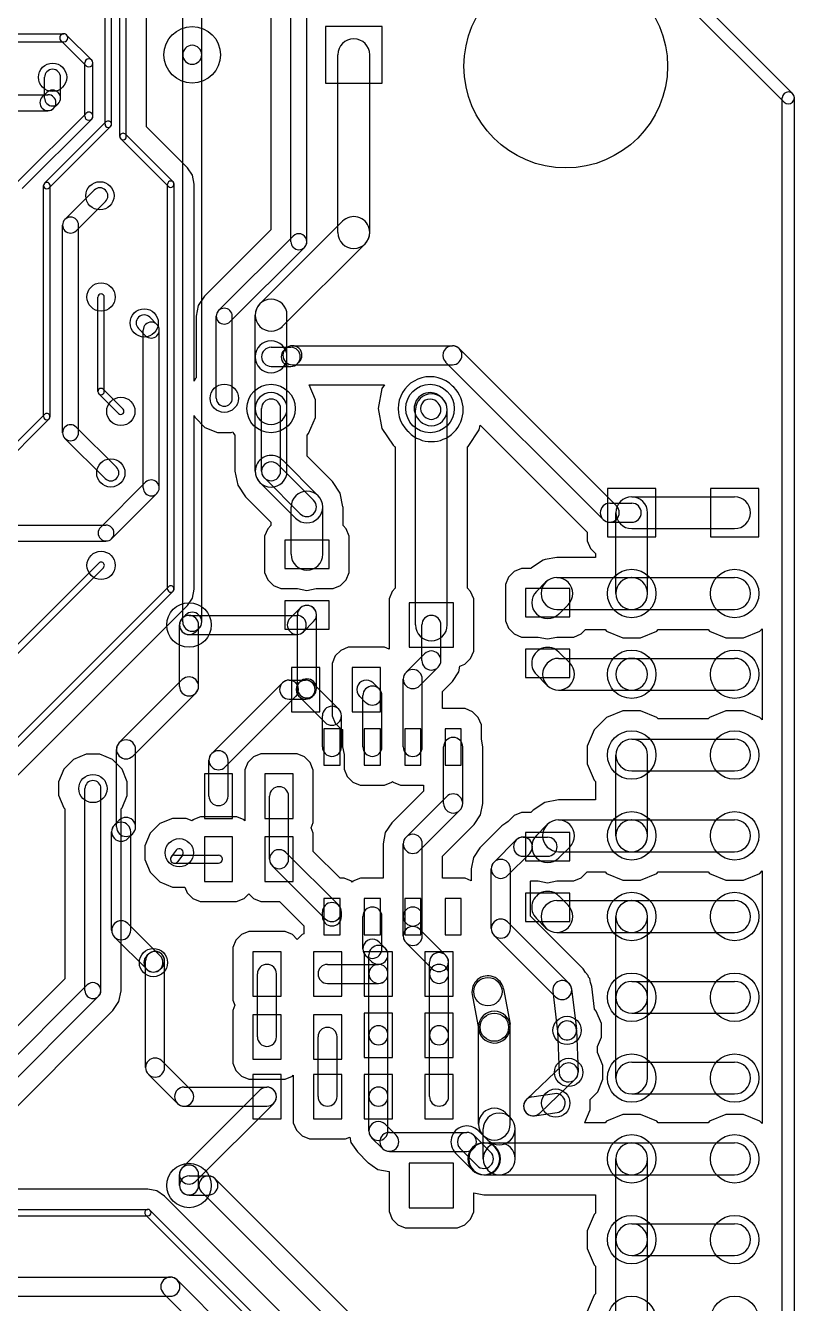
# Model space of a CAD drawing. Extents: x 34571 to 78815, y 19603 to 63847.
# Drawn here: x 69296 to 78815, y 37430 to 53252 of the extents above; entities that cross this region are included whole.
import ezdxf

# ---------------------------------------------------------------- set-up
doc = ezdxf.new("R2010")
doc.units = 0
doc.layers.add('BLACK', color=1, linetype='CONTINUOUS')

msp = doc.modelspace()

# ---------------------------------------------------------------- linework, layer by layer
at = {"layer": 'BLACK'}
for p, q in [((72581, 50576), (72581, 59402)), ((72779, 50576), (72779, 59402)), ((70464, 51878), (70464, 56724)), ((70544, 51878), (70544, 56724)), ((72331, 56746), (72331, 50721)), ((72331, 56746), (72331, 50721)), ((70794, 51998), (70794, 56537)), ((70794, 51998), (70794, 56537)), ((71242, 52891), (71242, 56395)), ((71478, 52891), (71478, 56395)), ((70280, 52030), (70280, 55990)), ((70360, 52030), (70360, 55990)), ((75644, 55558), (78792, 52410)), ((75538, 55452), (78686, 52304)), ((73710, 53240), (73010, 53240)), ((73010, 53240), (73010, 52540)), ((73710, 52540), (73710, 53240)), ((69040, 53150), (69770, 53150)), ((69040, 53050), (69770, 53050)), ((70045, 52755), (69735, 53065)), ((70115, 52825), (69805, 53135)), ((71242, 45870), (71242, 52890)), ((71478, 45870), (71478, 52890)), ((73163, 50690), (73163, 52890)), ((73557, 50690), (73557, 52890)), ((70030, 52130), (70030, 52790)), ((70130, 52130), (70130, 52790)), ((69532, 52355), (69532, 52611)), ((69730, 52355), (69730, 52611)), ((73010, 52540), (73710, 52540)), ((68210, 52396), (69574, 52396)), ((69560, 52424), (69504, 52368)), ((69700, 52284), (69644, 52228)), ((78665, 31096), (78665, 52356)), ((78815, 31096), (78815, 52356)), ((68210, 52198), (69574, 52198)), ((69185, 51305), (70045, 52165)), ((69255, 51235), (70115, 52095)), ((69532, 51299), (70291, 52058)), ((69589, 51242), (70348, 52001)), ((71122, 51316), (70532, 51906)), ((71299, 51493), (70794, 51998)), ((71299, 51493), (70794, 51998)), ((71066, 51260), (70476, 51850)), ((71300, 51492), (71299, 51493)), ((71300, 51492), (71299, 51493)), ((71362, 51399), (71300, 51492)), ((71362, 51399), (71300, 51492)), ((69520, 48410), (69520, 51270)), ((69600, 48410), (69600, 51270)), ((71055, 46275), (71055, 51287)), ((71135, 46275), (71135, 51287)), ((71363, 51398), (71362, 51399)), ((71363, 51398), (71362, 51399)), ((71384, 51288), (71363, 51398)), ((71384, 51288), (71363, 51398)), ((71385, 51287), (71384, 51288)), ((71385, 51287), (71384, 51288)), ((71385, 48850), (71385, 51287)), ((71385, 48850), (71385, 51287)), ((70146, 51214), (69784, 50852)), ((70286, 51074), (69924, 50712)), ((72197, 49805), (73221, 50829)), ((69755, 48211), (69755, 50781)), ((69953, 48211), (69953, 50781)), ((72331, 50721), (71510, 49900)), ((72331, 50721), (71510, 49900)), ((71687, 49724), (72609, 50646)), ((71827, 49584), (72749, 50506)), ((72475, 49527), (73499, 50551)), ((70191, 48721), (70191, 49891)), ((70271, 48721), (70271, 49891)), ((71510, 49900), (71435, 49787)), ((71510, 49900), (71435, 49787)), ((71435, 49787), (71408, 49653)), ((71435, 49787), (71408, 49653)), ((70835, 49640), (70923, 49552)), ((71408, 49653), (71408, 48889)), ((71408, 49653), (71408, 48889)), ((71658, 48637), (71658, 49653)), ((71856, 48637), (71856, 49653)), ((72139, 49150), (72139, 49666)), ((72533, 49150), (72533, 49666)), ((70695, 49500), (70783, 49412)), ((70754, 47528), (70754, 49482)), ((70952, 47528), (70952, 49482)), ((72336, 49268), (72580, 49268)), ((72516, 49253), (72497, 49234)), ((72600, 49288), (74580, 49288)), ((76613, 47304), (74664, 49253)), ((72139, 48510), (72139, 49150)), ((72533, 48510), (72533, 49150)), ((72600, 49052), (74580, 49052)), ((72683, 49086), (72664, 49067)), ((76446, 47137), (74497, 49086)), ((72336, 49032), (72580, 49032)), ((70259, 48749), (70504, 48504)), ((71397, 48878), (71385, 48850)), ((71397, 48878), (71385, 48850)), ((71408, 48889), (71397, 48878)), ((71408, 48889), (71397, 48878)), ((72885, 48619), (72808, 48802)), ((72808, 48802), (73739, 48802)), ((72885, 48619), (72808, 48802)), ((72808, 48802), (73739, 48802)), ((73709, 48757), (73661, 48510)), ((73709, 48757), (73661, 48510)), ((73739, 48802), (73709, 48757)), ((73739, 48802), (73709, 48757)), ((74598, 48773), (74583, 48788)), ((70202, 48692), (70447, 48447)), ((72885, 48401), (72885, 48619)), ((72885, 48401), (72885, 48619)), ((74403, 48578), (74388, 48593)), ((74459, 48634), (74444, 48649)), ((68412, 47319), (69531, 48438)), ((71385, 46275), (71385, 48424)), ((71385, 48424), (71396, 48397)), ((71385, 46275), (71385, 48424)), ((71385, 48424), (71396, 48397)), ((72139, 47734), (72139, 48510)), ((72218, 47734), (72218, 48510)), ((72454, 47734), (72454, 48510)), ((72533, 47734), (72533, 48510)), ((73661, 48510), (73709, 48263)), ((73661, 48510), (73709, 48263)), ((74123, 45830), (74123, 48494)), ((74236, 48411), (74221, 48426)), ((74517, 45830), (74517, 48494)), ((68469, 47262), (69588, 48381)), ((69924, 48281), (70422, 47783)), ((71396, 48397), (71516, 48277)), ((71396, 48397), (71516, 48277)), ((71516, 48277), (71672, 48212)), ((71516, 48277), (71672, 48212)), ((72801, 48199), (72885, 48401)), ((72801, 48199), (72885, 48401)), ((73709, 48263), (73849, 48055)), ((73709, 48263), (73849, 48055)), ((74180, 48355), (74165, 48370)), ((74914, 48248), (74925, 48305)), ((74914, 48248), (74925, 48305)), ((74925, 48305), (76251, 46979)), ((74925, 48305), (76251, 46979)), ((69784, 48141), (70282, 47643)), ((71672, 48212), (71841, 48212)), ((71672, 48212), (71841, 48212)), ((71841, 48212), (71862, 48221)), ((71841, 48212), (71862, 48221)), ((71862, 48221), (71871, 48199)), ((71862, 48221), (71871, 48199)), ((71871, 48199), (71889, 48181)), ((71871, 48199), (71889, 48181)), ((71889, 48181), (71889, 47734)), ((71889, 48181), (71889, 47734)), ((72783, 48181), (72801, 48199)), ((72783, 48181), (72801, 48199)), ((72783, 47919), (72783, 48181)), ((72783, 47919), (72783, 48181)), ((74041, 48216), (74026, 48231)), ((74775, 48039), (74914, 48248)), ((74775, 48039), (74914, 48248)), ((73849, 48055), (73864, 48039)), ((73849, 48055), (73864, 48039)), ((73864, 48039), (73873, 48034)), ((73864, 48039), (73873, 48034)), ((73873, 48034), (73873, 46285)), ((73873, 48034), (73873, 46285)), ((74767, 48034), (74775, 48039)), ((74767, 48034), (74775, 48039)), ((74767, 46285), (74767, 48034)), ((74767, 46285), (74767, 48034)), ((72863, 47374), (72420, 47817)), ((72919, 47430), (72476, 47873)), ((73095, 47607), (72783, 47919)), ((73095, 47607), (72783, 47919)), ((71889, 47734), (71923, 47563)), ((71889, 47734), (71923, 47563)), ((72696, 47207), (72253, 47650)), ((70782, 47597), (70224, 47039)), ((71923, 47563), (72020, 47418)), ((71923, 47563), (72020, 47418)), ((72640, 47151), (72197, 47594)), ((73096, 47606), (73095, 47607)), ((73096, 47606), (73095, 47607)), ((73192, 47462), (73096, 47606)), ((73192, 47462), (73096, 47606)), ((77100, 47520), (76500, 47520)), ((76500, 47520), (76500, 46920)), ((77100, 46920), (77100, 47520)), ((78375, 47520), (77775, 47520)), ((77775, 47520), (77775, 46920)), ((78375, 46920), (78375, 47520)), ((70922, 47457), (70364, 46899)), ((72020, 47418), (72333, 47105)), ((72020, 47418), (72333, 47105)), ((73193, 47461), (73192, 47462)), ((73193, 47461), (73192, 47462)), ((73226, 47291), (73193, 47461)), ((73226, 47291), (73193, 47461)), ((76530, 47338), (76800, 47338)), ((76800, 47417), (78074, 47417)), ((72583, 46706), (72583, 47290)), ((72977, 46706), (72977, 47290)), ((73227, 47290), (73226, 47291)), ((73227, 47290), (73226, 47291)), ((73227, 47060), (73227, 47290)), ((73227, 47060), (73227, 47290)), ((76603, 46220), (76603, 47220)), ((76997, 46220), (76997, 47220)), ((64544, 47067), (70292, 47067)), ((72294, 47021), (72256, 46930)), ((72294, 47021), (72256, 46930)), ((72333, 47060), (72294, 47021)), ((72333, 47060), (72294, 47021)), ((72333, 47105), (72333, 47060)), ((72333, 47105), (72333, 47060)), ((73266, 47021), (73227, 47060)), ((73266, 47021), (73227, 47060)), ((73304, 46929), (73266, 47021)), ((73304, 46929), (73266, 47021)), ((76530, 47102), (76800, 47102)), ((76800, 47023), (78074, 47023)), ((64544, 46869), (70292, 46869)), ((72256, 46930), (72256, 46831)), ((72256, 46930), (72256, 46831)), ((73055, 46880), (72505, 46880)), ((72505, 46880), (72505, 46530)), ((73055, 46530), (73055, 46880)), ((73304, 46579), (73304, 46929)), ((73304, 46579), (73304, 46929)), ((76251, 46979), (76251, 46871)), ((76251, 46979), (76251, 46871)), ((76251, 46871), (76289, 46779)), ((76251, 46871), (76289, 46779)), ((76500, 46920), (77100, 46920)), ((77775, 46920), (78375, 46920)), ((72256, 46831), (72256, 46481)), ((72256, 46831), (72256, 46481)), ((76289, 46779), (76353, 46715)), ((76289, 46779), (76353, 46715)), ((76353, 46715), (76353, 46667)), ((76353, 46715), (76353, 46667)), ((68222, 44615), (70203, 46596)), ((68279, 44558), (70260, 46539)), ((72505, 46530), (73055, 46530)), ((73304, 46480), (73304, 46579)), ((73304, 46480), (73304, 46579)), ((75436, 46529), (75344, 46491)), ((75436, 46529), (75344, 46491)), ((75551, 46529), (75436, 46529)), ((75551, 46529), (75436, 46529)), ((75558, 46536), (75551, 46529)), ((75558, 46536), (75551, 46529)), ((75703, 46633), (75558, 46536)), ((75703, 46633), (75558, 46536)), ((75731, 46639), (75703, 46633)), ((75731, 46639), (75703, 46633)), ((75875, 46667), (75731, 46639)), ((75875, 46667), (75731, 46639)), ((76353, 46667), (75875, 46667)), ((76353, 46667), (75875, 46667)), ((72256, 46481), (72294, 46389)), ((72256, 46481), (72294, 46389)), ((72294, 46389), (72364, 46319)), ((72294, 46389), (72364, 46319)), ((73196, 46319), (73266, 46389)), ((73196, 46319), (73266, 46389)), ((73266, 46389), (73304, 46480)), ((73266, 46389), (73304, 46480)), ((75274, 46421), (75236, 46330)), ((75274, 46421), (75236, 46330)), ((75344, 46491), (75274, 46421)), ((75344, 46491), (75274, 46421)), ((75735, 46360), (75620, 46245)), ((75875, 46417), (76799, 46417)), ((76800, 46417), (78074, 46417)), ((68406, 43643), (71066, 46303)), ((68462, 43587), (71122, 46247)), ((71363, 46164), (71385, 46275)), ((71363, 46164), (71385, 46275)), ((72364, 46319), (72455, 46281)), ((72364, 46319), (72455, 46281)), ((72455, 46281), (72554, 46281)), ((72455, 46281), (72554, 46281)), ((72554, 46281), (72664, 46281)), ((72554, 46281), (72664, 46281)), ((72664, 46281), (72780, 46258)), ((72664, 46281), (72780, 46258)), ((72780, 46258), (72895, 46281)), ((72780, 46258), (72895, 46281)), ((72895, 46281), (73104, 46281)), ((72895, 46281), (73104, 46281)), ((73104, 46281), (73196, 46319)), ((73104, 46281), (73196, 46319)), ((73834, 46246), (73796, 46155)), ((73834, 46246), (73796, 46155)), ((73873, 46285), (73834, 46246)), ((73873, 46285), (73834, 46246)), ((74806, 46246), (74767, 46285)), ((74806, 46246), (74767, 46285)), ((74844, 46154), (74806, 46246)), ((74844, 46154), (74806, 46246)), ((75236, 46330), (75236, 46231)), ((75236, 46330), (75236, 46231)), ((75236, 46231), (75236, 45881)), ((75236, 46231), (75236, 45881)), ((76035, 46280), (75485, 46280)), ((75485, 46280), (75485, 45930)), ((76035, 45930), (76035, 46280)), ((68724, 43494), (71300, 46070)), ((68724, 43494), (71300, 46070)), ((71300, 46070), (71363, 46164)), ((71300, 46070), (71363, 46164)), ((73055, 46130), (72505, 46130)), ((72505, 46130), (72505, 45780)), ((73055, 45780), (73055, 46130)), ((73796, 46155), (73796, 46056)), ((73796, 46155), (73796, 46056)), ((73796, 46056), (73796, 45531)), ((73796, 46056), (73796, 45531)), ((74045, 46105), (74045, 45555)), ((74595, 46105), (74045, 46105)), ((74595, 45555), (74595, 46105)), ((74844, 45604), (74844, 46154)), ((74844, 45604), (74844, 46154)), ((76014, 46081), (75899, 45966)), ((71276, 45953), (71237, 45914)), ((71320, 45948), (72654, 45948)), ((72571, 45914), (72696, 46039)), ((72662, 45045), (72662, 45955)), ((72898, 45045), (72898, 45955)), ((75485, 45930), (76035, 45930)), ((75875, 46023), (76799, 46023)), ((76800, 46023), (78074, 46023)), ((71202, 45070), (71202, 45830)), ((71443, 45786), (71404, 45747)), ((71438, 45070), (71438, 45830)), ((72505, 45780), (73055, 45780)), ((72738, 45747), (72863, 45872)), ((74202, 45390), (74202, 45830)), ((74438, 45390), (74438, 45830)), ((75236, 45881), (75274, 45789)), ((75236, 45881), (75274, 45789)), ((75274, 45789), (75344, 45719)), ((75274, 45789), (75344, 45719)), ((76176, 45719), (76230, 45773)), ((76176, 45719), (76230, 45773)), ((76230, 45773), (76471, 45773)), ((76230, 45773), (76471, 45773)), ((76471, 45773), (76489, 45755)), ((76471, 45773), (76489, 45755)), ((76489, 45755), (76691, 45671)), ((76489, 45755), (76691, 45671)), ((76909, 45671), (77111, 45755)), ((76909, 45671), (77111, 45755)), ((77111, 45755), (77129, 45773)), ((77111, 45755), (77129, 45773)), ((77129, 45773), (77746, 45773)), ((77129, 45773), (77746, 45773)), ((77746, 45773), (77764, 45755)), ((77746, 45773), (77764, 45755)), ((77764, 45755), (77966, 45671)), ((77764, 45755), (77966, 45671)), ((78184, 45671), (78386, 45755)), ((78184, 45671), (78386, 45755)), ((78386, 45755), (78415, 45784)), ((78386, 45755), (78415, 45784)), ((78415, 45784), (78415, 44656)), ((78415, 45784), (78415, 44656)), ((71320, 45712), (72654, 45712)), ((74844, 45505), (74844, 45604)), ((74844, 45505), (74844, 45604)), ((75344, 45719), (75435, 45681)), ((75344, 45719), (75435, 45681)), ((75435, 45681), (75534, 45681)), ((75435, 45681), (75534, 45681)), ((75534, 45681), (75644, 45681)), ((75534, 45681), (75644, 45681)), ((75644, 45681), (75760, 45658)), ((75644, 45681), (75760, 45658)), ((75760, 45658), (75875, 45681)), ((75760, 45658), (75875, 45681)), ((75875, 45681), (76084, 45681)), ((75875, 45681), (76084, 45681)), ((76084, 45681), (76176, 45719)), ((76084, 45681), (76176, 45719)), ((76691, 45671), (76909, 45671)), ((76691, 45671), (76909, 45671)), ((77966, 45671), (78184, 45671)), ((77966, 45671), (78184, 45671)), ((73129, 45446), (73091, 45355)), ((73129, 45446), (73091, 45355)), ((73199, 45516), (73129, 45446)), ((73199, 45516), (73129, 45446)), ((73291, 45554), (73199, 45516)), ((73291, 45554), (73199, 45516)), ((73641, 45554), (73291, 45554)), ((73641, 45554), (73291, 45554)), ((73740, 45554), (73641, 45554)), ((73740, 45554), (73641, 45554)), ((73796, 45531), (73740, 45554)), ((73796, 45531), (73740, 45554)), ((74236, 45473), (74007, 45244)), ((74045, 45555), (74595, 45555)), ((74736, 45344), (74806, 45414)), ((74736, 45344), (74806, 45414)), ((74806, 45414), (74844, 45505)), ((74806, 45414), (74844, 45505)), ((76035, 45530), (75485, 45530)), ((75485, 45530), (75485, 45180)), ((75895, 45417), (76799, 45417)), ((76033, 45360), (75899, 45494)), ((76035, 45180), (76035, 45530)), ((76800, 45417), (78074, 45417)), ((72940, 45305), (72590, 45305)), ((72590, 45305), (72590, 44755)), ((72940, 44755), (72940, 45305)), ((73091, 45355), (73091, 45256)), ((73091, 45355), (73091, 45256)), ((73091, 45256), (73091, 44706)), ((73091, 45256), (73091, 44706)), ((73690, 45305), (73340, 45305)), ((73340, 45305), (73340, 44755)), ((73690, 44755), (73690, 45305)), ((74403, 45306), (74174, 45077)), ((74660, 45249), (74673, 45319)), ((74660, 45249), (74673, 45319)), ((74673, 45319), (74736, 45344)), ((74673, 45319), (74736, 45344)), ((71236, 45153), (70457, 44374)), ((71602, 44239), (72476, 45113)), ((72560, 45148), (72764, 45148)), ((72696, 45129), (72681, 45114)), ((73172, 44790), (72849, 45113)), ((73673, 45039), (73598, 45114)), ((73972, 44320), (73972, 45160)), ((74208, 44320), (74208, 45160)), ((74458, 45008), (74580, 45130)), ((74458, 45008), (74580, 45130)), ((74580, 45130), (74660, 45249)), ((74580, 45130), (74660, 45249)), ((75485, 45180), (76035, 45180)), ((75755, 45082), (75621, 45216)), ((71403, 44986), (70624, 44207)), ((71768, 44073), (72642, 44947)), ((73005, 44623), (72682, 44946)), ((72863, 44962), (72848, 44947)), ((73506, 44872), (73431, 44947)), ((73472, 44321), (73472, 44955)), ((73708, 44321), (73708, 44955)), ((74458, 44794), (74458, 45008)), ((74458, 44794), (74458, 45008)), ((75895, 45023), (76799, 45023)), ((76800, 45023), (78074, 45023)), ((72560, 44912), (72764, 44912)), ((74641, 44794), (74458, 44794)), ((74641, 44794), (74458, 44794)), ((74740, 44794), (74641, 44794)), ((74740, 44794), (74641, 44794)), ((74831, 44756), (74740, 44794)), ((74831, 44756), (74740, 44794)), ((72590, 44755), (72940, 44755)), ((72972, 44321), (72972, 44705)), ((73091, 44706), (73129, 44614)), ((73091, 44706), (73129, 44614)), ((73208, 44321), (73208, 44705)), ((73340, 44755), (73690, 44755)), ((74901, 44686), (74831, 44756)), ((74901, 44686), (74831, 44756)), ((74939, 44594), (74901, 44686)), ((74939, 44594), (74901, 44686)), ((76489, 44685), (76335, 44531)), ((76489, 44685), (76335, 44531)), ((76691, 44769), (76489, 44685)), ((76691, 44769), (76489, 44685)), ((76909, 44769), (76691, 44769)), ((76909, 44769), (76691, 44769)), ((77111, 44685), (76909, 44769)), ((77111, 44685), (76909, 44769)), ((77129, 44667), (77111, 44685)), ((77129, 44667), (77111, 44685)), ((77746, 44667), (77129, 44667)), ((77746, 44667), (77129, 44667)), ((77764, 44685), (77746, 44667)), ((77764, 44685), (77746, 44667)), ((77966, 44769), (77764, 44685)), ((77966, 44769), (77764, 44685)), ((78184, 44769), (77966, 44769)), ((78184, 44769), (77966, 44769)), ((78386, 44685), (78184, 44769)), ((78386, 44685), (78184, 44769)), ((78415, 44656), (78386, 44685)), ((78415, 44656), (78386, 44685)), ((73190, 44545), (72990, 44545)), ((72990, 44545), (72990, 44095)), ((73129, 44614), (73199, 44544)), ((73129, 44614), (73199, 44544)), ((73190, 44095), (73190, 44545)), ((73199, 44544), (73222, 44535)), ((73199, 44544), (73222, 44535)), ((73222, 44535), (73222, 44320)), ((73222, 44535), (73222, 44320)), ((73690, 44545), (73490, 44545)), ((73490, 44545), (73490, 44095)), ((73690, 44095), (73690, 44545)), ((74190, 44545), (73990, 44545)), ((73990, 44545), (73990, 44095)), ((74190, 44095), (74190, 44545)), ((74690, 44545), (74490, 44545)), ((74490, 44545), (74490, 44095)), ((74690, 44095), (74690, 44545)), ((74939, 44416), (74939, 44594)), ((74939, 44416), (74939, 44594)), ((76335, 44531), (76251, 44329)), ((76335, 44531), (76251, 44329)), ((73222, 44320), (73241, 44225)), ((73222, 44320), (73241, 44225)), ((74472, 43620), (74472, 44320)), ((74708, 43620), (74708, 44320)), ((74958, 44320), (74939, 44416)), ((74958, 44320), (74939, 44416)), ((74958, 43620), (74958, 44320)), ((74958, 43620), (74958, 44320)), ((76251, 44329), (76251, 44111)), ((76251, 44329), (76251, 44111)), ((76800, 44417), (78074, 44417)), ((69891, 44166), (69771, 44046)), ((69891, 44166), (69771, 44046)), ((70047, 44230), (69891, 44166)), ((70047, 44230), (69891, 44166)), ((70216, 44230), (70047, 44230)), ((70216, 44230), (70047, 44230)), ((70372, 44165), (70216, 44230)), ((70372, 44165), (70216, 44230)), ((70492, 44045), (70372, 44165)), ((70492, 44045), (70372, 44165)), ((70422, 43330), (70422, 44290)), ((70658, 43330), (70658, 44290)), ((71567, 43711), (71567, 44155)), ((71803, 43711), (71803, 44155)), ((72119, 44196), (72049, 44126)), ((72119, 44196), (72049, 44126)), ((72211, 44234), (72119, 44196)), ((72211, 44234), (72119, 44196)), ((72561, 44234), (72211, 44234)), ((72561, 44234), (72211, 44234)), ((72660, 44234), (72561, 44234)), ((72660, 44234), (72561, 44234)), ((72751, 44196), (72660, 44234)), ((72751, 44196), (72660, 44234)), ((72821, 44126), (72751, 44196)), ((72821, 44126), (72751, 44196)), ((73241, 44225), (73241, 44046)), ((73241, 44225), (73241, 44046)), ((76603, 43220), (76603, 44220)), ((76997, 43220), (76997, 44220)), ((69771, 44046), (69706, 43890)), ((69771, 44046), (69706, 43890)), ((70556, 43889), (70492, 44045)), ((70556, 43889), (70492, 44045)), ((72049, 44126), (72011, 44035)), ((72049, 44126), (72011, 44035)), ((72011, 44035), (72011, 43936)), ((72011, 44035), (72011, 43936)), ((72859, 44034), (72821, 44126)), ((72859, 44034), (72821, 44126)), ((72859, 43484), (72859, 44034)), ((72859, 43484), (72859, 44034)), ((72990, 44095), (73190, 44095)), ((73241, 44046), (73279, 43954)), ((73241, 44046), (73279, 43954)), ((73490, 44095), (73690, 44095)), ((73990, 44095), (74190, 44095)), ((74490, 44095), (74690, 44095)), ((76251, 44111), (76335, 43909)), ((76251, 44111), (76335, 43909)), ((76800, 44023), (78074, 44023)), ((69706, 43890), (69706, 43721)), ((69706, 43890), (69706, 43721)), ((70556, 43720), (70556, 43889)), ((70556, 43720), (70556, 43889)), ((71860, 43985), (71510, 43985)), ((71510, 43985), (71510, 43435)), ((71860, 43435), (71860, 43985)), ((72011, 43936), (72011, 43406)), ((72011, 43936), (72011, 43406)), ((72610, 43985), (72260, 43985)), ((72260, 43985), (72260, 43435)), ((72610, 43435), (72610, 43985)), ((73279, 43954), (73349, 43884)), ((73279, 43954), (73349, 43884)), ((73349, 43884), (73440, 43846)), ((73349, 43884), (73440, 43846)), ((73440, 43846), (73539, 43846)), ((73440, 43846), (73539, 43846)), ((73539, 43846), (73739, 43846)), ((73539, 43846), (73739, 43846)), ((73739, 43846), (73831, 43884)), ((73739, 43846), (73831, 43884)), ((73831, 43884), (73840, 43893)), ((73831, 43884), (73840, 43893)), ((73840, 43893), (73849, 43884)), ((73840, 43893), (73849, 43884)), ((73849, 43884), (73940, 43846)), ((73849, 43884), (73940, 43846)), ((73940, 43846), (74039, 43846)), ((73940, 43846), (74039, 43846)), ((74039, 43846), (74222, 43846)), ((74039, 43846), (74222, 43846)), ((74222, 43846), (74222, 43772)), ((74222, 43846), (74222, 43772)), ((76335, 43909), (76353, 43891)), ((76335, 43909), (76353, 43891)), ((76353, 43891), (76353, 43667)), ((76353, 43891), (76353, 43667)), ((69706, 43721), (69770, 43565)), ((69706, 43721), (69770, 43565)), ((70032, 41303), (70032, 43805)), ((70230, 41303), (70230, 43805)), ((70491, 43564), (70556, 43720)), ((70491, 43564), (70556, 43720)), ((72317, 42930), (72317, 43710)), ((72553, 42930), (72553, 43710)), ((74222, 43772), (73830, 43380)), ((74222, 43772), (73830, 43380)), ((74506, 43703), (74007, 43204)), ((69770, 43565), (69782, 43553)), ((69770, 43565), (69782, 43553)), ((69782, 43553), (69782, 41448)), ((69782, 43553), (69782, 41448)), ((70480, 43553), (70491, 43564)), ((70480, 43553), (70491, 43564)), ((70480, 41303), (70480, 43553)), ((70480, 41303), (70480, 43553)), ((74673, 43536), (74174, 43037)), ((74930, 43479), (74958, 43620)), ((74930, 43479), (74958, 43620)), ((75578, 43535), (75552, 43509)), ((75578, 43535), (75552, 43509)), ((75579, 43536), (75578, 43536)), ((75578, 43536), (75578, 43535)), ((75579, 43536), (75578, 43536)), ((75578, 43536), (75578, 43535)), ((75724, 43633), (75579, 43536)), ((75724, 43633), (75579, 43536)), ((75895, 43667), (75724, 43633)), ((75895, 43667), (75724, 43633)), ((76353, 43667), (75895, 43667)), ((76353, 43667), (75895, 43667)), ((70456, 43413), (70397, 43354)), ((70960, 43371), (70840, 43251)), ((70960, 43371), (70840, 43251)), ((71116, 43435), (70960, 43371)), ((71116, 43435), (70960, 43371)), ((71285, 43435), (71116, 43435)), ((71285, 43435), (71116, 43435)), ((71357, 43405), (71285, 43435)), ((71357, 43405), (71285, 43435)), ((71369, 43416), (71357, 43405)), ((71369, 43416), (71357, 43405)), ((71461, 43454), (71369, 43416)), ((71461, 43454), (71369, 43416)), ((71811, 43454), (71461, 43454)), ((71811, 43454), (71461, 43454)), ((71510, 43435), (71860, 43435)), ((71910, 43454), (71811, 43454)), ((71910, 43454), (71811, 43454)), ((72001, 43416), (71910, 43454)), ((72001, 43416), (71910, 43454)), ((72011, 43406), (72001, 43416)), ((72011, 43406), (72001, 43416)), ((72260, 43435), (72610, 43435)), ((72831, 43320), (72859, 43385)), ((72831, 43320), (72859, 43385)), ((72859, 43385), (72859, 43484)), ((72859, 43385), (72859, 43484)), ((73830, 43380), (73750, 43261)), ((73830, 43380), (73750, 43261)), ((74458, 42968), (74850, 43360)), ((74458, 42968), (74850, 43360)), ((74850, 43360), (74930, 43479)), ((74850, 43360), (74930, 43479)), ((75242, 43377), (75194, 43345)), ((75242, 43377), (75194, 43345)), ((75272, 43397), (75242, 43377)), ((75272, 43397), (75242, 43377)), ((75274, 43401), (75272, 43397)), ((75274, 43401), (75272, 43397)), ((75344, 43471), (75274, 43401)), ((75344, 43471), (75274, 43401)), ((75436, 43509), (75344, 43471)), ((75436, 43509), (75344, 43471)), ((75552, 43509), (75436, 43509)), ((75552, 43509), (75436, 43509)), ((75755, 43359), (75621, 43225)), ((75895, 43417), (76799, 43417)), ((76800, 43417), (78074, 43417)), ((70362, 42050), (70362, 43270)), ((70623, 43246), (70564, 43187)), ((70598, 42050), (70598, 43270)), ((70840, 43251), (70775, 43095)), ((70840, 43251), (70775, 43095)), ((71860, 43205), (71510, 43205)), ((71510, 43205), (71510, 42655)), ((71860, 42655), (71860, 43205)), ((72610, 43205), (72260, 43205)), ((72260, 43205), (72260, 42655)), ((72610, 42655), (72610, 43205)), ((72859, 43254), (72831, 43320)), ((72859, 43254), (72831, 43320)), ((72859, 43026), (72859, 43254)), ((72859, 43026), (72859, 43254)), ((73750, 43261), (73722, 43120)), ((73750, 43261), (73722, 43120)), ((75194, 43345), (74920, 43070)), ((75194, 43345), (74920, 43070)), ((75455, 43203), (75759, 43203)), ((76035, 43260), (75485, 43260)), ((75485, 43260), (75485, 42910)), ((76035, 42910), (76035, 43260)), ((70775, 43095), (70775, 42926)), ((70775, 43095), (70775, 42926)), ((71160, 43040), (71100, 42960)), ((73722, 43120), (73722, 42694)), ((73722, 43120), (73722, 42694)), ((73972, 42220), (73972, 43120)), ((74208, 42220), (74208, 43120)), ((74920, 43070), (74840, 42951)), ((74920, 43070), (74840, 42951)), ((75371, 43169), (75096, 42894)), ((76033, 43081), (75899, 42947)), ((70775, 42926), (70839, 42770)), ((70775, 42926), (70839, 42770)), ((71140, 42980), (71684, 42980)), ((71140, 42880), (71684, 42880)), ((71240, 42980), (71180, 42900)), ((73173, 42359), (72518, 43014)), ((73191, 42694), (72859, 43026)), ((73191, 42694), (72859, 43026)), ((74458, 42694), (74458, 42968)), ((74458, 42694), (74458, 42968)), ((74840, 42951), (74812, 42810)), ((74840, 42951), (74812, 42810)), ((75538, 43002), (75263, 42727)), ((75455, 42967), (75759, 42967)), ((75485, 42910), (76035, 42910)), ((75895, 43023), (76799, 43023)), ((76800, 43023), (78074, 43023)), ((70839, 42770), (70959, 42650)), ((70839, 42770), (70959, 42650)), ((73006, 42192), (72351, 42847)), ((74812, 42810), (74812, 42664)), ((74812, 42810), (74812, 42664)), ((75062, 42070), (75062, 42810)), ((75298, 42070), (75298, 42810)), ((76176, 42699), (76246, 42769)), ((76176, 42699), (76246, 42769)), ((76246, 42769), (76247, 42773)), ((76246, 42769), (76247, 42773)), ((76247, 42773), (76471, 42773)), ((76247, 42773), (76471, 42773)), ((76471, 42773), (76489, 42755)), ((76471, 42773), (76489, 42755)), ((76489, 42755), (76691, 42671)), ((76489, 42755), (76691, 42671)), ((76909, 42671), (77111, 42755)), ((76909, 42671), (77111, 42755)), ((77111, 42755), (77129, 42773)), ((77111, 42755), (77129, 42773)), ((77129, 42773), (77746, 42773)), ((77129, 42773), (77746, 42773)), ((77746, 42773), (77764, 42755)), ((77746, 42773), (77764, 42755)), ((77764, 42755), (77966, 42671)), ((77764, 42755), (77966, 42671)), ((78184, 42671), (78386, 42755)), ((78184, 42671), (78386, 42755)), ((78386, 42755), (78415, 42784)), ((78386, 42755), (78415, 42784)), ((78415, 42784), (78415, 39656)), ((78415, 42784), (78415, 39656)), ((70959, 42650), (71115, 42585)), ((70959, 42650), (71115, 42585)), ((71115, 42585), (71269, 42585)), ((71115, 42585), (71269, 42585)), ((71269, 42585), (71299, 42514)), ((71269, 42585), (71299, 42514)), ((71510, 42655), (71860, 42655)), ((72260, 42655), (72610, 42655)), ((73240, 42694), (73191, 42694)), ((73240, 42694), (73191, 42694)), ((73331, 42656), (73240, 42694)), ((73331, 42656), (73240, 42694)), ((73340, 42647), (73331, 42656)), ((73340, 42647), (73331, 42656)), ((73349, 42656), (73340, 42647)), ((73349, 42656), (73340, 42647)), ((73441, 42694), (73349, 42656)), ((73441, 42694), (73349, 42656)), ((73641, 42694), (73441, 42694)), ((73641, 42694), (73441, 42694)), ((73722, 42694), (73641, 42694)), ((73722, 42694), (73641, 42694)), ((74641, 42694), (74458, 42694)), ((74641, 42694), (74458, 42694)), ((74740, 42694), (74641, 42694)), ((74740, 42694), (74641, 42694)), ((74812, 42664), (74740, 42694)), ((74812, 42664), (74740, 42694)), ((75548, 42658), (75551, 42661)), ((75548, 42658), (75551, 42661)), ((75548, 42223), (75548, 42658)), ((75548, 42223), (75548, 42658)), ((75551, 42661), (75644, 42661)), ((75551, 42661), (75644, 42661)), ((75644, 42661), (75760, 42638)), ((75644, 42661), (75760, 42638)), ((75760, 42638), (75875, 42661)), ((75760, 42638), (75875, 42661)), ((75875, 42661), (76084, 42661)), ((75875, 42661), (76084, 42661)), ((76084, 42661), (76176, 42699)), ((76084, 42661), (76176, 42699)), ((76691, 42671), (76909, 42671)), ((76691, 42671), (76909, 42671)), ((77966, 42671), (78184, 42671)), ((77966, 42671), (78184, 42671)), ((71299, 42514), (71369, 42444)), ((71299, 42514), (71369, 42444)), ((71369, 42444), (71460, 42406)), ((71369, 42444), (71460, 42406)), ((71460, 42406), (71559, 42406)), ((71460, 42406), (71559, 42406)), ((71559, 42406), (71909, 42406)), ((71559, 42406), (71909, 42406)), ((71909, 42406), (72001, 42444)), ((71909, 42406), (72001, 42444)), ((72001, 42444), (72060, 42503)), ((72001, 42444), (72060, 42503)), ((72060, 42503), (72119, 42444)), ((72060, 42503), (72119, 42444)), ((72119, 42444), (72210, 42406)), ((72119, 42444), (72210, 42406)), ((72210, 42406), (72309, 42406)), ((72210, 42406), (72309, 42406)), ((72309, 42406), (72439, 42406)), ((72309, 42406), (72439, 42406)), ((72439, 42406), (72741, 42104)), ((72439, 42406), (72741, 42104)), ((73190, 42445), (72990, 42445)), ((72990, 42445), (72990, 41995)), ((73190, 41995), (73190, 42445)), ((73690, 42445), (73490, 42445)), ((73490, 42445), (73490, 41995)), ((73690, 41995), (73690, 42445)), ((74190, 42445), (73990, 42445)), ((73990, 42445), (73990, 41995)), ((74190, 41995), (74190, 42445)), ((74690, 42445), (74490, 42445)), ((74490, 42445), (74490, 41995)), ((74690, 41995), (74690, 42445)), ((76035, 42510), (75485, 42510)), ((75485, 42510), (75485, 42160)), ((75875, 42417), (76799, 42417)), ((76014, 42360), (75899, 42475)), ((76035, 42160), (76035, 42510)), ((76800, 42417), (78074, 42417)), ((72972, 42221), (72972, 42275)), ((73208, 42221), (73208, 42275)), ((70564, 42133), (70963, 41734)), ((72741, 42104), (72741, 42006)), ((72741, 42104), (72741, 42006)), ((73472, 41820), (73472, 42220)), ((73708, 41820), (73708, 42220)), ((73972, 41980), (73972, 42220)), ((74208, 41980), (74208, 42220)), ((75264, 42153), (76023, 41394)), ((75485, 42160), (76035, 42160)), ((76200, 41571), (75548, 42223)), ((76200, 41571), (75548, 42223)), ((75735, 42081), (75620, 42196)), ((76603, 41220), (76603, 42220)), ((76997, 41220), (76997, 42220)), ((70397, 41966), (70796, 41567)), ((71969, 41996), (71899, 41926)), ((71969, 41996), (71899, 41926)), ((72061, 42034), (71969, 41996)), ((72061, 42034), (71969, 41996)), ((72411, 42034), (72061, 42034)), ((72411, 42034), (72061, 42034)), ((72510, 42034), (72411, 42034)), ((72510, 42034), (72411, 42034)), ((72601, 41996), (72510, 42034)), ((72601, 41996), (72510, 42034)), ((72660, 41937), (72601, 41996)), ((72660, 41937), (72601, 41996)), ((72719, 41996), (72660, 41937)), ((72719, 41996), (72660, 41937)), ((72741, 42006), (72719, 41996)), ((72741, 42006), (72719, 41996)), ((72990, 41995), (73190, 41995)), ((73490, 41995), (73690, 41995)), ((73990, 41995), (74190, 41995)), ((74497, 41740), (74174, 42063)), ((74490, 41995), (74690, 41995)), ((75097, 41986), (75856, 41227)), ((75875, 42023), (76799, 42023)), ((76800, 42023), (78074, 42023)), ((71899, 41926), (71861, 41835)), ((71899, 41926), (71861, 41835)), ((71861, 41835), (71861, 41736)), ((71861, 41835), (71861, 41736)), ((72460, 41785), (72110, 41785)), ((72110, 41785), (72110, 41235)), ((72460, 41235), (72460, 41785)), ((73210, 41785), (72860, 41785)), ((72860, 41785), (72860, 41235)), ((73210, 41235), (73210, 41785)), ((73840, 41785), (73490, 41785)), ((73490, 41785), (73490, 41235)), ((73748, 41829), (73673, 41904)), ((73840, 41235), (73840, 41785)), ((74330, 41573), (74007, 41896)), ((74590, 41785), (74240, 41785)), ((74240, 41785), (74240, 41235)), ((74590, 41235), (74590, 41785)), ((70782, 40350), (70782, 41670)), ((70797, 41734), (70816, 41753)), ((71018, 40350), (71018, 41670)), ((71861, 41736), (71861, 41186)), ((71861, 41736), (71861, 41186)), ((73035, 41628), (73665, 41628)), ((73581, 41662), (73506, 41737)), ((73547, 41511), (73547, 41745)), ((73783, 41511), (73783, 41745)), ((74297, 41511), (74297, 41655)), ((74533, 41511), (74533, 41655)), ((70964, 41567), (70983, 41586)), ((72167, 40730), (72167, 41510)), ((72403, 40730), (72403, 41510)), ((73547, 40750), (73547, 41510)), ((73783, 40750), (73783, 41510)), ((74297, 40750), (74297, 41510)), ((74533, 40750), (74533, 41510)), ((76230, 41526), (76200, 41571)), ((76230, 41526), (76200, 41571)), ((76261, 41490), (76230, 41526)), ((76261, 41490), (76230, 41526)), ((76267, 41470), (76261, 41490)), ((76267, 41470), (76261, 41490)), ((76280, 41451), (76267, 41470)), ((76280, 41451), (76267, 41470)), ((67630, 38943), (70060, 41373)), ((69782, 41448), (68724, 40390)), ((69782, 41448), (68724, 40390)), ((70453, 41169), (70480, 41302)), ((70453, 41169), (70480, 41302)), ((70480, 41302), (70479, 41303)), ((70479, 41303), (70480, 41303)), ((70480, 41302), (70479, 41303)), ((70479, 41303), (70480, 41303)), ((73035, 41392), (73665, 41392)), ((75214, 41325), (75294, 40886)), ((76057, 41323), (76117, 40825)), ((76289, 41403), (76280, 41451)), ((76289, 41403), (76280, 41451)), ((76305, 41354), (76289, 41403)), ((76305, 41354), (76289, 41403)), ((76338, 41073), (76305, 41354)), ((76338, 41073), (76305, 41354)), ((76800, 41417), (78074, 41417)), ((67770, 38803), (70200, 41233)), ((70378, 41056), (70453, 41169)), ((70378, 41056), (70453, 41169)), ((71861, 41186), (71888, 41121)), ((71861, 41186), (71888, 41121)), ((72110, 41235), (72460, 41235)), ((72860, 41235), (73210, 41235)), ((73490, 41235), (73840, 41235)), ((74240, 41235), (74590, 41235)), ((74826, 41254), (74906, 40815)), ((75823, 41295), (75883, 40797)), ((76603, 40220), (76603, 41220)), ((76997, 40220), (76997, 41220)), ((68165, 38844), (70375, 41055)), ((68165, 38844), (70375, 41055)), ((70375, 41055), (70377, 41056)), ((70375, 41055), (70377, 41056)), ((70377, 41056), (70378, 41056)), ((70377, 41056), (70378, 41056)), ((71888, 41121), (71861, 41055)), ((71888, 41121), (71861, 41055)), ((71861, 41055), (71861, 40956)), ((71861, 41055), (71861, 40956)), ((72110, 41005), (72110, 40455)), ((72460, 41005), (72110, 41005)), ((72460, 40455), (72460, 41005)), ((72860, 41005), (72860, 40455)), ((73210, 41005), (72860, 41005)), ((73210, 40455), (73210, 41005)), ((73840, 41025), (73490, 41025)), ((73490, 41025), (73490, 40475)), ((73840, 40475), (73840, 41025)), ((74590, 41025), (74240, 41025)), ((74240, 41025), (74240, 40475)), ((74590, 40475), (74590, 41025)), ((76361, 41050), (76338, 41073)), ((76361, 41050), (76338, 41073)), ((76425, 40894), (76361, 41050)), ((76425, 40894), (76361, 41050)), ((76800, 41023), (78074, 41023)), ((71861, 40956), (71861, 40406)), ((71861, 40956), (71861, 40406)), ((74903, 39650), (74903, 40850)), ((75297, 39650), (75297, 40850)), ((76425, 40725), (76425, 40894)), ((76425, 40725), (76425, 40894)), ((72917, 39990), (72917, 40730)), ((73153, 39990), (73153, 40730)), ((73547, 39990), (73547, 40750)), ((73783, 39990), (73783, 40750)), ((74297, 39990), (74297, 40750)), ((74533, 39990), (74533, 40750)), ((75882, 40805), (75903, 40285)), ((76117, 40815), (76138, 40295)), ((76376, 40609), (76425, 40725)), ((76376, 40609), (76425, 40725)), ((76379, 40532), (76376, 40609)), ((76379, 40532), (76376, 40609)), ((76381, 40530), (76379, 40532)), ((76381, 40530), (76379, 40532)), ((76445, 40374), (76381, 40530)), ((76445, 40374), (76381, 40530)), ((70984, 40433), (71343, 40074)), ((71861, 40406), (71899, 40314)), ((71861, 40406), (71899, 40314)), ((72110, 40455), (72460, 40455)), ((72860, 40455), (73210, 40455)), ((73490, 40475), (73840, 40475)), ((74240, 40475), (74590, 40475)), ((75938, 40375), (75499, 39955)), ((76445, 40205), (76445, 40374)), ((76445, 40205), (76445, 40374)), ((76800, 40417), (78074, 40417)), ((70817, 40266), (71176, 39907)), ((71899, 40314), (71969, 40244)), ((71899, 40314), (71969, 40244)), ((71969, 40244), (72060, 40206)), ((71969, 40244), (72060, 40206)), ((72060, 40206), (72159, 40206)), ((72060, 40206), (72159, 40206)), ((72460, 40265), (72110, 40265)), ((72110, 40265), (72110, 39715)), ((72159, 40206), (72509, 40206)), ((72159, 40206), (72509, 40206)), ((72460, 39715), (72460, 40265)), ((72509, 40206), (72601, 40244)), ((72509, 40206), (72601, 40244)), ((72601, 40244), (72611, 40254)), ((72601, 40244), (72611, 40254)), ((72611, 40254), (72611, 40216)), ((72611, 40254), (72611, 40216)), ((72611, 40216), (72611, 39666)), ((72611, 40216), (72611, 39666)), ((73210, 40265), (72860, 40265)), ((72860, 40265), (72860, 39715)), ((73210, 39715), (73210, 40265)), ((73840, 40265), (73490, 40265)), ((73490, 40265), (73490, 39715)), ((73840, 39715), (73840, 40265)), ((74590, 40265), (74240, 40265)), ((74240, 40265), (74240, 39715)), ((74590, 39715), (74590, 40265)), ((76101, 40205), (75662, 39785)), ((76380, 40049), (76445, 40205)), ((76380, 40049), (76445, 40205)), ((71236, 39109), (72201, 40074)), ((71260, 40108), (72284, 40108)), ((76285, 39954), (76380, 40049)), ((76285, 39954), (76380, 40049)), ((71403, 38942), (72368, 39907)), ((73547, 39566), (73547, 39990)), ((73783, 39566), (73783, 39990)), ((75564, 39987), (75843, 40027)), ((76285, 39825), (76285, 39954)), ((76285, 39825), (76285, 39954)), ((76800, 40023), (78074, 40023)), ((71260, 39872), (72284, 39872)), ((72110, 39715), (72460, 39715)), ((72860, 39715), (73210, 39715)), ((73490, 39715), (73840, 39715)), ((74240, 39715), (74590, 39715)), ((75240, 39789), (75299, 39730)), ((75597, 39753), (75876, 39793)), ((76220, 39669), (76285, 39825)), ((76220, 39669), (76285, 39825)), ((76691, 39769), (76489, 39685)), ((76691, 39769), (76489, 39685)), ((76909, 39769), (76691, 39769)), ((76909, 39769), (76691, 39769)), ((77111, 39685), (76909, 39769)), ((77111, 39685), (76909, 39769)), ((77966, 39769), (77764, 39685)), ((77966, 39769), (77764, 39685)), ((78184, 39769), (77966, 39769)), ((78184, 39769), (77966, 39769)), ((78386, 39685), (78184, 39769)), ((78386, 39685), (78184, 39769)), ((72611, 39666), (72649, 39574)), ((72611, 39666), (72649, 39574)), ((72649, 39574), (72719, 39504)), ((72649, 39574), (72719, 39504)), ((73883, 39514), (73748, 39649)), ((75109, 39360), (74900, 39569)), ((74963, 39220), (74963, 39590)), ((75357, 39220), (75357, 39590)), ((76218, 39667), (76220, 39669)), ((76218, 39667), (76220, 39669)), ((76471, 39667), (76218, 39667)), ((76471, 39667), (76218, 39667)), ((76489, 39685), (76471, 39667)), ((76489, 39685), (76471, 39667)), ((77129, 39667), (77111, 39685)), ((77129, 39667), (77111, 39685)), ((77746, 39667), (77129, 39667)), ((77746, 39667), (77129, 39667)), ((77764, 39685), (77746, 39667)), ((77764, 39685), (77746, 39667)), ((78415, 39656), (78386, 39685)), ((78415, 39656), (78386, 39685)), ((72719, 39504), (72810, 39466)), ((72719, 39504), (72810, 39466)), ((72810, 39466), (72909, 39466)), ((72810, 39466), (72909, 39466)), ((72909, 39466), (73259, 39466)), ((72909, 39466), (73259, 39466)), ((73259, 39466), (73312, 39489)), ((73259, 39466), (73312, 39489)), ((73312, 39489), (73325, 39424)), ((73312, 39489), (73325, 39424)), ((73325, 39424), (73405, 39305)), ((73325, 39424), (73405, 39305)), ((73716, 39347), (73581, 39482)), ((73800, 39548), (74760, 39548)), ((75053, 39304), (74844, 39513)), ((74961, 39510), (75020, 39451)), ((74970, 39417), (74980, 39417)), ((74980, 39417), (75160, 39417)), ((74980, 39417), (75160, 39417)), ((74980, 39417), (75160, 39417)), ((75160, 39417), (76800, 39417)), ((76800, 39417), (78074, 39417)), ((73405, 39305), (73539, 39170)), ((73405, 39305), (73539, 39170)), ((73800, 39312), (74760, 39312)), ((74830, 39081), (74621, 39290)), ((74886, 39137), (74677, 39346)), ((73539, 39170), (73540, 39170)), ((73539, 39170), (73540, 39170)), ((73540, 39170), (73587, 39139)), ((73540, 39170), (73587, 39139)), ((73587, 39139), (73659, 39090)), ((73587, 39139), (73659, 39090)), ((73659, 39090), (73796, 39063)), ((73659, 39090), (73796, 39063)), ((74045, 39165), (74045, 38615)), ((74595, 39165), (74045, 39165)), ((74595, 38615), (74595, 39165)), ((76603, 38220), (76603, 39220)), ((76997, 38220), (76997, 39220)), ((71202, 38891), (71202, 39025)), ((71320, 39008), (71560, 39008)), ((71438, 38891), (71438, 39025)), ((73943, 36674), (71644, 38973)), ((73796, 39063), (73796, 38566)), ((73796, 39063), (73796, 38566)), ((74970, 39023), (74980, 39023)), ((74980, 39023), (75160, 39023)), ((74980, 39023), (75160, 39023)), ((74980, 39023), (75160, 39023)), ((75160, 39023), (76800, 39023)), ((76800, 39023), (78074, 39023)), ((70811, 38844), (68165, 38844)), ((70811, 38844), (68165, 38844)), ((70922, 38822), (70811, 38844)), ((70922, 38822), (70811, 38844)), ((71016, 38759), (70922, 38822)), ((71016, 38759), (70922, 38822)), ((71320, 38772), (71560, 38772)), ((73776, 36507), (71477, 38806)), ((74844, 38664), (74844, 38799)), ((74844, 38799), (74969, 38774)), ((74844, 38664), (74844, 38799)), ((74844, 38799), (74969, 38774)), ((74969, 38774), (74970, 38773)), ((74969, 38774), (74970, 38773)), ((74970, 38773), (74980, 38773)), ((74970, 38773), (74980, 38773)), ((74980, 38773), (75160, 38773)), ((74980, 38773), (75160, 38773)), ((75160, 38773), (76353, 38773)), ((75160, 38773), (76353, 38773)), ((76353, 38773), (76353, 38549)), ((76353, 38773), (76353, 38549)), ((73318, 36457), (71016, 38759)), ((73318, 36457), (71016, 38759)), ((74045, 38615), (74595, 38615)), ((74844, 38565), (74844, 38664)), ((74844, 38565), (74844, 38664)), ((67384, 38594), (70810, 38594)), ((67384, 38514), (70810, 38514)), ((73085, 36224), (70783, 38526)), ((73141, 36280), (70839, 38582)), ((73796, 38566), (73834, 38474)), ((73796, 38566), (73834, 38474)), ((73834, 38474), (73904, 38404)), ((73834, 38474), (73904, 38404)), ((74736, 38404), (74806, 38474)), ((74736, 38404), (74806, 38474)), ((74806, 38474), (74844, 38565)), ((74806, 38474), (74844, 38565)), ((76335, 38531), (76251, 38329)), ((76335, 38531), (76251, 38329)), ((76353, 38549), (76335, 38531)), ((76353, 38549), (76335, 38531)), ((73904, 38404), (73995, 38366)), ((73904, 38404), (73995, 38366)), ((73995, 38366), (74094, 38366)), ((73995, 38366), (74094, 38366)), ((74094, 38366), (74644, 38366)), ((74094, 38366), (74644, 38366)), ((74644, 38366), (74736, 38404)), ((74644, 38366), (74736, 38404)), ((76251, 38329), (76251, 38111)), ((76251, 38329), (76251, 38111)), ((76800, 38417), (78074, 38417)), ((76603, 37220), (76603, 38220)), ((76997, 37220), (76997, 38220)), ((76251, 38111), (76335, 37909)), ((76251, 38111), (76335, 37909)), ((76800, 38023), (78074, 38023)), ((76335, 37909), (76353, 37891)), ((76335, 37909), (76353, 37891)), ((76353, 37891), (76353, 37549)), ((76353, 37891), (76353, 37549)), ((67105, 37755), (71089, 37755)), ((71173, 37720), (72578, 36315)), ((67105, 37519), (71089, 37519)), ((71006, 37553), (72411, 36148)), ((76335, 37531), (76251, 37329)), ((76335, 37531), (76251, 37329)), ((76353, 37549), (76335, 37531)), ((76353, 37549), (76335, 37531))]:
    msp.add_line(p, q, dxfattribs=at)
for centre, radius in [((75984, 52749), 1260), ((71360, 52890), 350), ((69631, 52611), 175), ((70217, 51144), 175), ((70231, 49891), 175), ((70765, 49570), 175), ((71757, 48637), 175), ((72336, 48510), 300), ((74304, 48510), 300), ((70476, 48475), 175), ((70352, 47713), 175), ((70232, 46568), 175), ((76800, 46220), 300), ((78075, 46220), 300), ((71320, 45830), 275), ((76800, 45220), 300), ((78075, 45220), 300), ((76800, 44220), 300), ((78075, 44220), 300), ((70131, 43805), 175), ((76800, 43220), 300), ((78075, 43220), 300), ((71200, 43010), 175), ((76800, 42220), 300), ((78075, 42220), 300), ((70880, 41650), 175), ((75020, 41290), 175), ((76800, 41220), 300), ((78075, 41220), 300), ((75100, 40850), 175), ((76000, 40810), 175), ((76800, 40220), 300), ((78075, 40220), 300), ((76020, 40290), 175), ((75860, 39910), 175), ((76800, 39220), 300), ((78075, 39220), 300), ((71320, 38890), 275), ((76800, 38220), 300), ((78075, 38220), 300), ((76800, 37220), 300), ((78075, 37220), 300)]:
    msp.add_circle(centre, radius, dxfattribs=at)
for centre, radius, start, end in [((69770, 53100), 50, 405, 585), ((69770, 53100), 50, 270, 450), ((71360, 52890), 118, 360, 540), ((73360, 52890), 197, 360, 540), ((71360, 52891), 118, 180, 360), ((69631, 52611), 99, 360, 540), ((70080, 52790), 50, 360, 540), ((70080, 52790), 50, 225, 405), ((69630, 52354), 99, -45, 135), ((69574, 52297), 99, 270, 450), ((78740, 52356), 75, 360, 540), ((78739, 52357), 75, 225, 405), ((69574, 52298), 99, 135, 315), ((69631, 52355), 99, 180, 360), ((70080, 52130), 50, 180, 360), ((70080, 52130), 50, 315, 495), ((70320, 52030), 40, 315, 495), ((70320, 52030), 40, 180, 360), ((70504, 51878), 40, 405, 585), ((70504, 51878), 40, 180, 360), ((69560, 51270), 40, 360, 540), ((69560, 51270), 40, 135, 315), ((71095, 51287), 40, 360, 540), ((71094, 51288), 40, 225, 405), ((70216, 51144), 99, -45, 135), ((69854, 50781), 99, 360, 540), ((69854, 50782), 99, 135, 315), ((73360, 50690), 197, 315, 495), ((72679, 50576), 99, 315, 495), ((73360, 50690), 197, 180, 360), ((72680, 50576), 99, 180, 360), ((70231, 49891), 40, 360, 540), ((72336, 49666), 197, 360, 540), ((71757, 49653), 99, 360, 540), ((71757, 49654), 99, 135, 315), ((72336, 49666), 197, 135, 315), ((70765, 49570), 99, 45, 225), ((70853, 49482), 99, 360, 540), ((70853, 49482), 99, 225, 405), ((72336, 49150), 197, 360, 540), ((72336, 49150), 118, 90, 270), ((72580, 49150), 118, 135, 315), ((72600, 49170), 118, 90, 270), ((72600, 49170), 118, -45, 135), ((72580, 49150), 118, 270, 450), ((74581, 49169), 118, 405, 585), ((74580, 49170), 118, 270, 450), ((72336, 49150), 197, 180, 360), ((74304, 48510), 394, 405, 585), ((70231, 48720), 40, 45, 225), ((74320, 48494), 394, 225, 405), ((70231, 48721), 40, 180, 360), ((71757, 48637), 99, 180, 360), ((72336, 48510), 197, 360, 540), ((72336, 48510), 118, 360, 540), ((74304, 48510), 197, 405, 585), ((74320, 48494), 197, 360, 540), ((74320, 48494), 197, 225, 405), ((74304, 48510), 118, 405, 585), ((74320, 48494), 118, 225, 405), ((69559, 48409), 40, 315, 495), ((70475, 48476), 40, 225, 405), ((72336, 48510), 197, 180, 360), ((69560, 48410), 40, 180, 360), ((69854, 48211), 99, 45, 225), ((69854, 48211), 99, 180, 360), ((72337, 47733), 197, 405, 585), ((72337, 47733), 118, 405, 585), ((70352, 47713), 99, 225, 405), ((70852, 47527), 99, -45, 135), ((72336, 47734), 197, 180, 360), ((72336, 47734), 118, 180, 360), ((70853, 47528), 99, 180, 360), ((72780, 47290), 197, 360, 540), ((72779, 47291), 197, 225, 405), ((72779, 47291), 118, 225, 405), ((76530, 47220), 118, 90, 270), ((76800, 47220), 197, 90, 270), ((76800, 47220), 197, 360, 540), ((76800, 47220), 118, 270, 450), ((78074, 47220), 197, 270, 450), ((76529, 47221), 118, 225, 405), ((70294, 46969), 99, 135, 315), ((70292, 46968), 99, 270, 450), ((72780, 46706), 197, 180, 360), ((70232, 46568), 40, 315, 495), ((75875, 46220), 197, 90, 270), ((75874, 46220), 197, -45, 135), ((76800, 46220), 197, 90, 270), ((76799, 46220), 197, 270, 450), ((78074, 46220), 197, 270, 450), ((71095, 46275), 40, 180, 360), ((71094, 46275), 40, 315, 495), ((75760, 46106), 197, 135, 315), ((76800, 46220), 197, 180, 360), ((72780, 45955), 118, 360, 540), ((72779, 45955), 118, 315, 495), ((71320, 45830), 118, 90, 270), ((71320, 45830), 118, 360, 540), ((71320, 45830), 118, 135, 315), ((71360, 45870), 118, -45, 135), ((72655, 45831), 118, 135, 315), ((72654, 45830), 118, 270, 450), ((74320, 45830), 118, 360, 540), ((71360, 45870), 118, 180, 360), ((74320, 45830), 197, 180, 360), ((74320, 45390), 118, -45, 135), ((75760, 45355), 197, 405, 585), ((75895, 45220), 197, 90, 270), ((76800, 45220), 197, 90, 270), ((76799, 45220), 197, 270, 450), ((78074, 45220), 197, 270, 450), ((74090, 45160), 118, 360, 540), ((74320, 45390), 118, 180, 360), ((75894, 45221), 197, 225, 405), ((71320, 45070), 118, -45, 135), ((72560, 45030), 118, 90, 270), ((72559, 45030), 118, 315, 495), ((72765, 45030), 118, 405, 585), ((72765, 45031), 118, 135, 315), ((72779, 45045), 118, -45, 135), ((72764, 45030), 118, 270, 450), ((73515, 45030), 118, 405, 585), ((74090, 45160), 118, 135, 315), ((71320, 45070), 118, 180, 360), ((72780, 45045), 118, 180, 360), ((73590, 44955), 118, 360, 540), ((73589, 44956), 118, 225, 405), ((73090, 44705), 118, 360, 540), ((73089, 44706), 118, 225, 405), ((70540, 44290), 118, 360, 540), ((70540, 44290), 118, 135, 315), ((73090, 44321), 118, 180, 360), ((73590, 44321), 118, 180, 360), ((74090, 44320), 118, 180, 360), ((74590, 44320), 118, 360, 540), ((76800, 44220), 197, 90, 270), ((76800, 44220), 197, 360, 540), ((78074, 44220), 197, 270, 450), ((71685, 44155), 118, 360, 540), ((71685, 44156), 118, 135, 315), ((70131, 43805), 99, 360, 540), ((71685, 43711), 118, 180, 360), ((72435, 43710), 118, 360, 540), ((74590, 43620), 118, -45, 135), ((74590, 43620), 118, 180, 360), ((70480, 43270), 118, 360, 540), ((70540, 43330), 118, -45, 135), ((75895, 43220), 197, 90, 270), ((75894, 43220), 197, -45, 135), ((76800, 43220), 197, 90, 270), ((76799, 43220), 197, 270, 450), ((78074, 43220), 197, 270, 450), ((70480, 43270), 118, 135, 315), ((70540, 43330), 118, 180, 360), ((74090, 43120), 118, 360, 540), ((74090, 43120), 118, 135, 315), ((75455, 43085), 118, 90, 270), ((75454, 43085), 118, -45, 135), ((75760, 43086), 197, 135, 315), ((75759, 43085), 118, 270, 450), ((76800, 43220), 197, 180, 360), ((71200, 43010), 50, -36, 143), ((72435, 42930), 118, 405, 585), ((71140, 42930), 50, 90, 270), ((71140, 42930), 50, 143, 323), ((71684, 42930), 50, 270, 450), ((72435, 42930), 118, 180, 360), ((75180, 42810), 118, 360, 540), ((75180, 42811), 118, 135, 315), ((75760, 42335), 197, 405, 585), ((75875, 42220), 197, 90, 270), ((76800, 42220), 197, 360, 540), ((76800, 42220), 197, 90, 270), ((76799, 42220), 197, 270, 450), ((78074, 42220), 197, 270, 450), ((73090, 42275), 118, 360, 540), ((73089, 42276), 118, 225, 405), ((73590, 42220), 118, 360, 540), ((74090, 42220), 118, 360, 540), ((75874, 42221), 197, 225, 405), ((70481, 42049), 118, 45, 225), ((73090, 42221), 118, 180, 360), ((74090, 42220), 118, 180, 360), ((74090, 41980), 118, 405, 585), ((75180, 42070), 118, 45, 225), ((70480, 42050), 118, 180, 360), ((73590, 41820), 118, 405, 585), ((74090, 41980), 118, 180, 360), ((75180, 42070), 118, 180, 360), ((70900, 41670), 118, 360, 540), ((70900, 41670), 118, 315, 495), ((73590, 41820), 118, 180, 360), ((73665, 41745), 118, 360, 540), ((73664, 41746), 118, 225, 405), ((74415, 41655), 118, 360, 540), ((70880, 41650), 118, 135, 315), ((70879, 41651), 118, 225, 405), ((72285, 41510), 118, 360, 540), ((73035, 41510), 118, 90, 270), ((73665, 41510), 118, 360, 540), ((73665, 41510), 118, 270, 450), ((74415, 41510), 118, 360, 540), ((74414, 41656), 118, 225, 405), ((73665, 41511), 118, 180, 360), ((74415, 41511), 118, 180, 360), ((75020, 41289), 197, 10, 190), ((70131, 41303), 99, 180, 360), ((70130, 41303), 99, 315, 495), ((75940, 41309), 118, 6, 186), ((75940, 41310), 118, 225, 405), ((76800, 41220), 197, 360, 540), ((76800, 41220), 197, 90, 270), ((78074, 41220), 197, 270, 450), ((76800, 41220), 197, 180, 360), ((75100, 40850), 197, 360, 540), ((73035, 40730), 118, 360, 540), ((73665, 40750), 118, 360, 540), ((74415, 40750), 118, 360, 540), ((75100, 40851), 197, 190, 370), ((76000, 40810), 118, 2, 182), ((76000, 40811), 118, 186, 366), ((72285, 40730), 118, 180, 360), ((73665, 40750), 118, 180, 360), ((74415, 40750), 118, 180, 360), ((70900, 40350), 118, 45, 225), ((70900, 40350), 118, 180, 360), ((76020, 40290), 118, -46, 133), ((76800, 40220), 197, 90, 270), ((78074, 40220), 197, 270, 450), ((76020, 40290), 118, 182, 362), ((76800, 40220), 197, 180, 360), ((71260, 39990), 118, 90, 270), ((71260, 39990), 118, 225, 405), ((72284, 39990), 118, 315, 495), ((72284, 39990), 118, 270, 450), ((73665, 39990), 118, 360, 540), ((73035, 39990), 118, 180, 360), ((73665, 39990), 118, 180, 360), ((74415, 39990), 118, 180, 360), ((75580, 39870), 118, 98, 278), ((75580, 39870), 118, 133, 313), ((75860, 39910), 118, 278, 458), ((75100, 39650), 197, 45, 225), ((75160, 39590), 197, 360, 540), ((75160, 39590), 197, 225, 405), ((73665, 39565), 118, 405, 585), ((73665, 39566), 118, 180, 360), ((74760, 39430), 197, 405, 585), ((75100, 39650), 197, 180, 360), ((73800, 39430), 118, 90, 270), ((73799, 39431), 118, 225, 405), ((74760, 39430), 118, 405, 585), ((74760, 39430), 118, 270, 450), ((74970, 39220), 197, 90, 270), ((74980, 39220), 197, 90, 270), ((74980, 39220), 197, 90, 270), ((74980, 39220), 197, 90, 270), ((75160, 39220), 197, 90, 270), ((74980, 39220), 197, 270, 450), ((75160, 39220), 197, 270, 450), ((75160, 39220), 197, 270, 450), ((75160, 39220), 197, 270, 450), ((76800, 39220), 197, 360, 540), ((76800, 39220), 197, 90, 270), ((76800, 39220), 197, 270, 450), ((78074, 39220), 197, 270, 450), ((74970, 39220), 197, 225, 405), ((74970, 39220), 118, 225, 405), ((71320, 39025), 118, 360, 540), ((71320, 39026), 118, 135, 315), ((75160, 39220), 197, 180, 360), ((71320, 38890), 118, 90, 270), ((71560, 38890), 118, 405, 585), ((71560, 38890), 118, 270, 450), ((71320, 38891), 118, 180, 360), ((70811, 38554), 40, 405, 585), ((70810, 38554), 40, 270, 450), ((76800, 38220), 197, 360, 540), ((76800, 38220), 197, 90, 270), ((78074, 38220), 197, 270, 450), ((76800, 38220), 197, 180, 360), ((71089, 37637), 118, 45, 225), ((71089, 37637), 118, 270, 450)]:
    msp.add_arc(centre, radius, start, end, dxfattribs=at)

doc.saveas('drawing.dxf')
